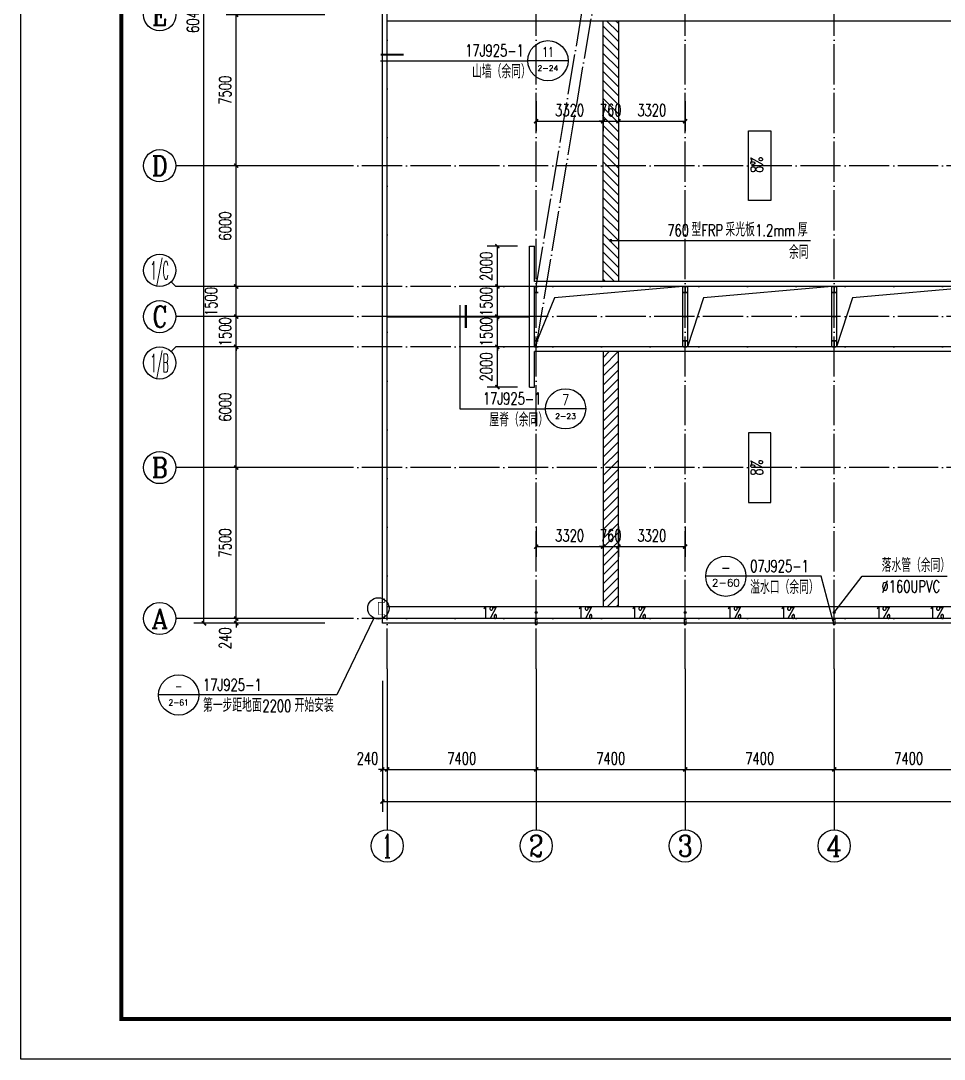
# Model space of a CAD drawing. Extents: x 13276711 to 13543385, y -848943 to -68012.
# Drawn here: x 13328185 to 13374051, y -566643 to -515042 of the extents above; entities that cross this region are included whole.
import ezdxf
from ezdxf.enums import TextEntityAlignment as Align

# ---------------------------------------------------------------- set-up
doc = ezdxf.new("R2010")
doc.units = 0
doc.header["$LTSCALE"] = 1000
doc.header["$MEASUREMENT"] = 0
doc.linetypes.add('DASH', pattern=[0.35, 0.25, -0.1])
doc.linetypes.add('DOTE', pattern=[2.42, 2, -0.2, 0.02, -0.2])
for name, color, linetype in [('AXIS', 3, 'Continuous'), ('AXIS_TEXT', 7, 'Continuous'), ('COLUMN', 2, 'Continuous'), ('DIM_IDEN', 3, 'Continuous'), ('DIM_LEAD', 3, 'Continuous'), ('DIM_SYMB', 3, 'Continuous'), ('DOTE', 1, 'DOTE'), ('PUB_DIM', 3, 'Continuous'), ('PUB_TEXT', 7, 'Continuous'), ('TK', 4, 'Continuous'), ('WALL-PARAPET', 6, 'Continuous'), ('采光带', 4, 'Continuous'), ('雨水管', 4, 'Continuous')]:
    doc.layers.add(name, color=color, linetype=linetype)
doc.styles.add('_TCH_AXIS', font='COMPLEX', dxfattribs={"bigfont": 'GBCBIG'})
doc.styles.add('_TCH_DIM', font='SIMPLEX', dxfattribs={"bigfont": 'GBCBIG'})
doc.styles.add('_TCH_DIM_T3', font='SIMPLEX', dxfattribs={"width": 0.705882, "bigfont": 'GBCBIG'})
doc.styles.add('_TCH_LABEL', font='COMPLEX', dxfattribs={"bigfont": 'GBCBIG'})
doc.styles.add('COMPLEX', font='COMPLEX')
doc.dimstyles.new('_TCH_ARCH&&200', dxfattribs={"dimtxt": 595, "dimasz": 200, "dimexe": 500, "dimexo": 600, "dimgap": 252.5, "dimtad": 1, "dimdec": 0, "dimzin": 0, "dimdsep": 46, "dimtxsty": '_TCH_DIM_T3', "dimblk": 'ARCHTICK', "dimcen": 0.09, "dimclrt": 7, "dimazin": 2, "dimtfac": 1, "dimtdec": 0, "dimtix": 1, "dimtmove": 2, "dimatfit": 3, "dimfxl": 0, "dimtolj": 1, "dimtzin": 0, "dimarcsym": 0})

# ---------------------------------------------------------------- blocks, each defined once
blk = doc.blocks.new('A$C0FCD69EC')
at = {"layer": 'COLUMN'}
blk.add_hatch(color=256, dxfattribs=at).paths.add_polyline_path([(300, 180), (294, 180), (294, 94), (6, 94), (6, 180), (0, 180), (0, 0), (6, 0), (6, 86), (294, 86), (294, 0), (300, 0)])
blk.add_lwpolyline([(300, 0), (294, 0), (294, 86), (6, 86), (6, 0), (0, 0), (0, 180), (6, 180), (6, 94), (294, 94), (294, 180), (300, 180)], close=True, dxfattribs=at)
blk = doc.blocks.new('A$C22C4548D')
blk.add_line((0, 10), (300, 10))
blk.add_lwpolyline([(30, 20), (270, 20), (270, 0), (30, 0)], close=True)
blk = doc.blocks.new('GeYuanFrame_38556713', base_point=(20.09, 4.53))
at = {"layer": 'TK'}
blk.add_lwpolyline([(20.09, 4.53), (20.09, 598.53), (1071.09, 598.53), (1071.09, 4.53)], close=True, dxfattribs=at)
at = {"layer": 'TK', "const_width": 1}
blk.add_lwpolyline([(45.09, 588.53), (1061.09, 588.53), (1061.09, 14.53), (45.09, 14.53)], close=True, dxfattribs=at)
blk = doc.blocks.new('_AXISO')
blk.add_circle((0, 0), 0.5)
at = {"layer": 'AXIS_TEXT', "style": 'COMPLEX', "width": 1.041667}
blk.add_attdef('A', text='', height=0.56, dxfattribs=at).set_placement((-0.25, -0.28), (0.25, -0.28), align=Align.FIT)
blk = doc.blocks.new('_ArchTick')
at = {"color": 0, "linetype": 'ByBlock', "const_width": 0.4}
blk.add_lwpolyline([(-0.5, -0.5), (0.5, 0.5)], dxfattribs=at)
blk = doc.blocks.new('*D244')
at = {"layer": 'AXIS', "color": 0, "lineweight": -2}
for p, q in [((13346145, -547843), (13346145, -554343)), ((13509425, -547843), (13509425, -554343)), ((13346145, -553843), (13509425, -553843))]:
    blk.add_line(p, q, dxfattribs=at)
at = {"layer": 'Defpoints', "color": 0}
for p in [(13346145, -547243), (13509425, -547243), (13509425, -553843)]:
    blk.add_point(p, dxfattribs=at)
at = {"layer": 'AXIS', "color": 0, "lineweight": -2, "xscale": 200, "yscale": 200, "zscale": 200, "rotation": 180}
blk.add_blockref('_ArchTick', (13346145, -553843), dxfattribs=at)
at = {"layer": 'AXIS', "color": 0, "lineweight": -2, "xscale": 200, "yscale": 200, "zscale": 200}
blk.add_blockref('_ArchTick', (13509425, -553843), dxfattribs=at)
at = {"layer": 'AXIS', "color": 7, "insert": (13427785, -553293), "char_height": 595, "attachment_point": 5, "style": '_TCH_DIM_T3'}
blk.add_mtext('\\A1;163280', dxfattribs=at)
blk = doc.blocks.new('*D245')
at = {"layer": 'AXIS', "color": 0, "lineweight": -2}
for p, q in [((13346145, -547843), (13346145, -552743)), ((13346385, -547843), (13346385, -552743)), ((13346145, -552243), (13345945, -552243)), ((13346145, -552243), (13346385, -552243)), ((13346385, -552243), (13346585, -552243))]:
    blk.add_line(p, q, dxfattribs=at)
at = {"layer": 'Defpoints', "color": 0}
for p in [(13346145, -547243), (13346385, -547243), (13346385, -552243)]:
    blk.add_point(p, dxfattribs=at)
at = {"layer": 'AXIS', "color": 0, "lineweight": -2, "xscale": 200, "yscale": 200, "zscale": 200}
blk.add_blockref('_ArchTick', (13346145, -552243), dxfattribs=at)
at = {"layer": 'AXIS', "color": 0, "lineweight": -2, "xscale": 200, "yscale": 200, "zscale": 200, "rotation": 180}
blk.add_blockref('_ArchTick', (13346385, -552243), dxfattribs=at)
at = {"layer": 'AXIS', "color": 7, "insert": (13345405, -551693), "char_height": 595, "attachment_point": 5, "style": '_TCH_DIM_T3'}
blk.add_mtext('\\A1;240', dxfattribs=at)
blk = doc.blocks.new('*D246')
at = {"layer": 'AXIS', "color": 0, "lineweight": -2}
for p, q in [((13346385, -547843), (13346385, -552743)), ((13353785, -547843), (13353785, -552743)), ((13346385, -552243), (13353785, -552243))]:
    blk.add_line(p, q, dxfattribs=at)
at = {"layer": 'Defpoints', "color": 0}
for p in [(13346385, -547243), (13353785, -547243), (13353785, -552243)]:
    blk.add_point(p, dxfattribs=at)
at = {"layer": 'AXIS', "color": 0, "lineweight": -2, "xscale": 200, "yscale": 200, "zscale": 200, "rotation": 180}
blk.add_blockref('_ArchTick', (13346385, -552243), dxfattribs=at)
at = {"layer": 'AXIS', "color": 0, "lineweight": -2, "xscale": 200, "yscale": 200, "zscale": 200}
blk.add_blockref('_ArchTick', (13353785, -552243), dxfattribs=at)
at = {"layer": 'AXIS', "color": 7, "insert": (13350085, -551693), "char_height": 595, "attachment_point": 5, "style": '_TCH_DIM_T3'}
blk.add_mtext('\\A1;7400', dxfattribs=at)
blk = doc.blocks.new('*D247')
at = {"layer": 'AXIS', "color": 0, "lineweight": -2}
for p, q in [((13353785, -547843), (13353785, -552743)), ((13361185, -547843), (13361185, -552743)), ((13353785, -552243), (13361185, -552243))]:
    blk.add_line(p, q, dxfattribs=at)
at = {"layer": 'Defpoints', "color": 0}
for p in [(13353785, -547243), (13361185, -547243), (13361185, -552243)]:
    blk.add_point(p, dxfattribs=at)
at = {"layer": 'AXIS', "color": 0, "lineweight": -2, "xscale": 200, "yscale": 200, "zscale": 200, "rotation": 180}
blk.add_blockref('_ArchTick', (13353785, -552243), dxfattribs=at)
at = {"layer": 'AXIS', "color": 0, "lineweight": -2, "xscale": 200, "yscale": 200, "zscale": 200}
blk.add_blockref('_ArchTick', (13361185, -552243), dxfattribs=at)
at = {"layer": 'AXIS', "color": 7, "insert": (13357485, -551693), "char_height": 595, "attachment_point": 5, "style": '_TCH_DIM_T3'}
blk.add_mtext('\\A1;7400', dxfattribs=at)
blk = doc.blocks.new('*D248')
at = {"layer": 'AXIS', "color": 0, "lineweight": -2}
for p, q in [((13361185, -547843), (13361185, -552743)), ((13368585, -547843), (13368585, -552743)), ((13361185, -552243), (13368585, -552243))]:
    blk.add_line(p, q, dxfattribs=at)
at = {"layer": 'Defpoints', "color": 0}
for p in [(13361185, -547243), (13368585, -547243), (13368585, -552243)]:
    blk.add_point(p, dxfattribs=at)
at = {"layer": 'AXIS', "color": 0, "lineweight": -2, "xscale": 200, "yscale": 200, "zscale": 200, "rotation": 180}
blk.add_blockref('_ArchTick', (13361185, -552243), dxfattribs=at)
at = {"layer": 'AXIS', "color": 0, "lineweight": -2, "xscale": 200, "yscale": 200, "zscale": 200}
blk.add_blockref('_ArchTick', (13368585, -552243), dxfattribs=at)
at = {"layer": 'AXIS', "color": 7, "insert": (13364885, -551693), "char_height": 595, "attachment_point": 5, "style": '_TCH_DIM_T3'}
blk.add_mtext('\\A1;7400', dxfattribs=at)
blk = doc.blocks.new('*D249')
at = {"layer": 'AXIS', "color": 0, "lineweight": -2}
for p, q in [((13368585, -547843), (13368585, -552743)), ((13375985, -547843), (13375985, -552743)), ((13368585, -552243), (13375985, -552243))]:
    blk.add_line(p, q, dxfattribs=at)
at = {"layer": 'Defpoints', "color": 0}
for p in [(13368585, -547243), (13375985, -547243), (13375985, -552243)]:
    blk.add_point(p, dxfattribs=at)
at = {"layer": 'AXIS', "color": 0, "lineweight": -2, "xscale": 200, "yscale": 200, "zscale": 200, "rotation": 180}
blk.add_blockref('_ArchTick', (13368585, -552243), dxfattribs=at)
at = {"layer": 'AXIS', "color": 0, "lineweight": -2, "xscale": 200, "yscale": 200, "zscale": 200}
blk.add_blockref('_ArchTick', (13375985, -552243), dxfattribs=at)
at = {"layer": 'AXIS', "color": 7, "insert": (13372285, -551693), "char_height": 595, "attachment_point": 5, "style": '_TCH_DIM_T3'}
blk.add_mtext('\\A1;7400', dxfattribs=at)
blk = doc.blocks.new('*D269')
at = {"layer": 'AXIS', "color": 0, "lineweight": -2}
for p, q in [((13343285, -484503), (13336785, -484503)), ((13337285, -544983), (13337285, -484503)), ((13343285, -544983), (13336785, -544983))]:
    blk.add_line(p, q, dxfattribs=at)
at = {"layer": 'Defpoints', "color": 0}
for p in [(13337285, -484503), (13343885, -484503), (13343885, -544983)]:
    blk.add_point(p, dxfattribs=at)
at = {"layer": 'AXIS', "color": 0, "lineweight": -2, "xscale": 200, "yscale": 200, "zscale": 200}
for p, rotation in [((13337285, -484503), 90), ((13337285, -544983), 270)]:
    blk.add_blockref('_ArchTick', p, dxfattribs=dict(at, rotation=rotation))
at = {"layer": 'AXIS', "color": 7, "insert": (13336735, -514743), "char_height": 595, "attachment_point": 5, "rotation": 90, "style": '_TCH_DIM_T3'}
blk.add_mtext('\\A1;60480', dxfattribs=at)
blk = doc.blocks.new('*D270')
at = {"layer": 'AXIS', "color": 0, "lineweight": -2}
for p, q in [((13343285, -544743), (13338385, -544743)), ((13338885, -544743), (13338885, -544543)), ((13338885, -544983), (13338885, -544743)), ((13343285, -544983), (13338385, -544983)), ((13338885, -544983), (13338885, -545183))]:
    blk.add_line(p, q, dxfattribs=at)
at = {"layer": 'Defpoints', "color": 0}
for p in [(13338885, -544743), (13343885, -544743), (13343885, -544983)]:
    blk.add_point(p, dxfattribs=at)
at = {"layer": 'AXIS', "color": 0, "lineweight": -2, "xscale": 200, "yscale": 200, "zscale": 200}
for p, rotation in [((13338885, -544743), 270), ((13338885, -544983), 90)]:
    blk.add_blockref('_ArchTick', p, dxfattribs=dict(at, rotation=rotation))
at = {"layer": 'AXIS', "color": 7, "insert": (13338335, -545723), "char_height": 595, "attachment_point": 5, "rotation": 90, "style": '_TCH_DIM_T3'}
blk.add_mtext('\\A1;240', dxfattribs=at)
blk = doc.blocks.new('*D271')
at = {"layer": 'AXIS', "color": 0, "lineweight": -2}
for p, q in [((13343285, -537243), (13338385, -537243)), ((13338885, -544743), (13338885, -537243)), ((13343285, -544743), (13338385, -544743))]:
    blk.add_line(p, q, dxfattribs=at)
at = {"layer": 'Defpoints', "color": 0}
for p in [(13338885, -537243), (13343885, -537243), (13343885, -544743)]:
    blk.add_point(p, dxfattribs=at)
at = {"layer": 'AXIS', "color": 0, "lineweight": -2, "xscale": 200, "yscale": 200, "zscale": 200}
for p, rotation in [((13338885, -537243), 90), ((13338885, -544743), 270)]:
    blk.add_blockref('_ArchTick', p, dxfattribs=dict(at, rotation=rotation))
at = {"layer": 'AXIS', "color": 7, "insert": (13338335, -540993), "char_height": 595, "attachment_point": 5, "rotation": 90, "style": '_TCH_DIM_T3'}
blk.add_mtext('\\A1;7500', dxfattribs=at)
blk = doc.blocks.new('*D272')
at = {"layer": 'AXIS', "color": 0, "lineweight": -2}
for p, q in [((13343285, -531243), (13338385, -531243)), ((13338885, -537243), (13338885, -531243)), ((13343285, -537243), (13338385, -537243))]:
    blk.add_line(p, q, dxfattribs=at)
at = {"layer": 'Defpoints', "color": 0}
for p in [(13338885, -531243), (13343885, -531243), (13343885, -537243)]:
    blk.add_point(p, dxfattribs=at)
at = {"layer": 'AXIS', "color": 0, "lineweight": -2, "xscale": 200, "yscale": 200, "zscale": 200}
for p, rotation in [((13338885, -531243), 90), ((13338885, -537243), 270)]:
    blk.add_blockref('_ArchTick', p, dxfattribs=dict(at, rotation=rotation))
at = {"layer": 'AXIS', "color": 7, "insert": (13338335, -534243), "char_height": 595, "attachment_point": 5, "rotation": 90, "style": '_TCH_DIM_T3'}
blk.add_mtext('\\A1;6000', dxfattribs=at)
blk = doc.blocks.new('*D273')
at = {"layer": 'AXIS', "color": 0, "lineweight": -2}
for p, q in [((13343285, -529743), (13338385, -529743)), ((13338885, -529743), (13338885, -529543)), ((13338885, -531243), (13338885, -529743)), ((13343285, -531243), (13338385, -531243)), ((13338885, -531243), (13338885, -531443))]:
    blk.add_line(p, q, dxfattribs=at)
at = {"layer": 'Defpoints', "color": 0}
for p in [(13338885, -529743), (13343885, -529743), (13343885, -531243)]:
    blk.add_point(p, dxfattribs=at)
at = {"layer": 'AXIS', "color": 0, "lineweight": -2, "xscale": 200, "yscale": 200, "zscale": 200}
for p, rotation in [((13338885, -529743), 270), ((13338885, -531243), 90)]:
    blk.add_blockref('_ArchTick', p, dxfattribs=dict(at, rotation=rotation))
at = {"layer": 'AXIS', "color": 7, "insert": (13338335, -530493), "char_height": 595, "attachment_point": 5, "rotation": 90, "style": '_TCH_DIM_T3'}
blk.add_mtext('\\A1;1500', dxfattribs=at)
blk = doc.blocks.new('*D274')
at = {"layer": 'AXIS', "color": 0, "lineweight": -2}
for p, q in [((13343285, -528243), (13338385, -528243)), ((13338885, -529743), (13338885, -528243)), ((13343285, -529743), (13338385, -529743))]:
    blk.add_line(p, q, dxfattribs=at)
at = {"layer": 'Defpoints', "color": 0}
for p in [(13338885, -528243), (13343885, -528243), (13343885, -529743)]:
    blk.add_point(p, dxfattribs=at)
at = {"layer": 'AXIS', "color": 0, "lineweight": -2, "xscale": 200, "yscale": 200, "zscale": 200}
for p, rotation in [((13338885, -528243), 90), ((13338885, -529743), 270)]:
    blk.add_blockref('_ArchTick', p, dxfattribs=dict(at, rotation=rotation))
at = {"layer": 'AXIS', "color": 7, "insert": (13337635, -528993), "char_height": 595, "attachment_point": 5, "rotation": 90, "style": '_TCH_DIM_T3'}
blk.add_mtext('\\A1;1500', dxfattribs=at)
blk = doc.blocks.new('*D275')
at = {"layer": 'AXIS', "color": 0, "lineweight": -2}
for p, q in [((13343285, -522243), (13338385, -522243)), ((13338885, -528243), (13338885, -522243)), ((13343285, -528243), (13338385, -528243))]:
    blk.add_line(p, q, dxfattribs=at)
at = {"layer": 'Defpoints', "color": 0}
for p in [(13338885, -522243), (13343885, -522243), (13343885, -528243)]:
    blk.add_point(p, dxfattribs=at)
at = {"layer": 'AXIS', "color": 0, "lineweight": -2, "xscale": 200, "yscale": 200, "zscale": 200}
for p, rotation in [((13338885, -522243), 90), ((13338885, -528243), 270)]:
    blk.add_blockref('_ArchTick', p, dxfattribs=dict(at, rotation=rotation))
at = {"layer": 'AXIS', "color": 7, "insert": (13338335, -525243), "char_height": 595, "attachment_point": 5, "rotation": 90, "style": '_TCH_DIM_T3'}
blk.add_mtext('\\A1;6000', dxfattribs=at)
blk = doc.blocks.new('*D276')
at = {"layer": 'AXIS', "color": 0, "lineweight": -2}
for p, q in [((13343285, -514743), (13338385, -514743)), ((13338885, -522243), (13338885, -514743)), ((13343285, -522243), (13338385, -522243))]:
    blk.add_line(p, q, dxfattribs=at)
at = {"layer": 'Defpoints', "color": 0}
for p in [(13338885, -514743), (13343885, -514743), (13343885, -522243)]:
    blk.add_point(p, dxfattribs=at)
at = {"layer": 'AXIS', "color": 0, "lineweight": -2, "xscale": 200, "yscale": 200, "zscale": 200}
for p, rotation in [((13338885, -514743), 90), ((13338885, -522243), 270)]:
    blk.add_blockref('_ArchTick', p, dxfattribs=dict(at, rotation=rotation))
at = {"layer": 'AXIS', "color": 7, "insert": (13338335, -518493), "char_height": 595, "attachment_point": 5, "rotation": 90, "style": '_TCH_DIM_T3'}
blk.add_mtext('\\A1;7500', dxfattribs=at)
blk = doc.blocks.new('*D707')
at = {"layer": 'Defpoints', "color": 0}
for p in [(13353785, -539571), (13357105, -539571), (13357105, -541171)]:
    blk.add_point(p, dxfattribs=at)
at = {"layer": 'PUB_DIM', "color": 0, "lineweight": -2}
for p, q in [((13353785, -540171), (13353785, -541671)), ((13357105, -540171), (13357105, -541671)), ((13353785, -541171), (13357105, -541171))]:
    blk.add_line(p, q, dxfattribs=at)
at = {"layer": 'PUB_DIM', "color": 0, "lineweight": -2, "xscale": 200, "yscale": 200, "zscale": 200, "rotation": 180}
blk.add_blockref('_ArchTick', (13353785, -541171), dxfattribs=at)
at = {"layer": 'PUB_DIM', "color": 0, "lineweight": -2, "xscale": 200, "yscale": 200, "zscale": 200}
blk.add_blockref('_ArchTick', (13357105, -541171), dxfattribs=at)
at = {"layer": 'PUB_DIM', "color": 7, "insert": (13355445, -540621), "char_height": 595, "attachment_point": 5, "style": '_TCH_DIM_T3'}
blk.add_mtext('\\A1;3320', dxfattribs=at)
blk = doc.blocks.new('*D708')
at = {"layer": 'Defpoints', "color": 0}
for p in [(13357105, -539571), (13357865, -539571), (13357865, -541171)]:
    blk.add_point(p, dxfattribs=at)
at = {"layer": 'PUB_DIM', "color": 0, "lineweight": -2}
for p, q in [((13357105, -540171), (13357105, -541671)), ((13357865, -540171), (13357865, -541671)), ((13357105, -541171), (13356905, -541171)), ((13357105, -541171), (13357865, -541171)), ((13357865, -541171), (13358065, -541171))]:
    blk.add_line(p, q, dxfattribs=at)
at = {"layer": 'PUB_DIM', "color": 0, "lineweight": -2, "xscale": 200, "yscale": 200, "zscale": 200}
blk.add_blockref('_ArchTick', (13357105, -541171), dxfattribs=at)
at = {"layer": 'PUB_DIM', "color": 0, "lineweight": -2, "xscale": 200, "yscale": 200, "zscale": 200, "rotation": 180}
blk.add_blockref('_ArchTick', (13357865, -541171), dxfattribs=at)
at = {"layer": 'PUB_DIM', "color": 7, "insert": (13357485, -540621), "char_height": 595, "attachment_point": 5, "style": '_TCH_DIM_T3'}
blk.add_mtext('\\A1;760', dxfattribs=at)
blk = doc.blocks.new('*D709')
at = {"layer": 'Defpoints', "color": 0}
for p in [(13357865, -539571), (13361185, -539571), (13361185, -541171)]:
    blk.add_point(p, dxfattribs=at)
at = {"layer": 'PUB_DIM', "color": 0, "lineweight": -2}
for p, q in [((13357865, -540171), (13357865, -541671)), ((13361185, -540171), (13361185, -541671)), ((13357865, -541171), (13361185, -541171))]:
    blk.add_line(p, q, dxfattribs=at)
at = {"layer": 'PUB_DIM', "color": 0, "lineweight": -2, "xscale": 200, "yscale": 200, "zscale": 200, "rotation": 180}
blk.add_blockref('_ArchTick', (13357865, -541171), dxfattribs=at)
at = {"layer": 'PUB_DIM', "color": 0, "lineweight": -2, "xscale": 200, "yscale": 200, "zscale": 200}
blk.add_blockref('_ArchTick', (13361185, -541171), dxfattribs=at)
at = {"layer": 'PUB_DIM', "color": 7, "insert": (13359525, -540621), "char_height": 595, "attachment_point": 5, "style": '_TCH_DIM_T3'}
blk.add_mtext('\\A1;3320', dxfattribs=at)
blk = doc.blocks.new('*D710')
at = {"layer": 'Defpoints', "color": 0}
for p in [(13353785, -518435), (13357105, -518435), (13357105, -520035)]:
    blk.add_point(p, dxfattribs=at)
at = {"layer": 'PUB_DIM', "color": 0, "lineweight": -2}
for p, q in [((13353785, -519035), (13353785, -520535)), ((13357105, -519035), (13357105, -520535)), ((13353785, -520035), (13357105, -520035))]:
    blk.add_line(p, q, dxfattribs=at)
at = {"layer": 'PUB_DIM', "color": 0, "lineweight": -2, "xscale": 200, "yscale": 200, "zscale": 200, "rotation": 180}
blk.add_blockref('_ArchTick', (13353785, -520035), dxfattribs=at)
at = {"layer": 'PUB_DIM', "color": 0, "lineweight": -2, "xscale": 200, "yscale": 200, "zscale": 200}
blk.add_blockref('_ArchTick', (13357105, -520035), dxfattribs=at)
at = {"layer": 'PUB_DIM', "color": 7, "insert": (13355445, -519485), "char_height": 595, "attachment_point": 5, "style": '_TCH_DIM_T3'}
blk.add_mtext('\\A1;3320', dxfattribs=at)
blk = doc.blocks.new('*D711')
at = {"layer": 'Defpoints', "color": 0}
for p in [(13357105, -518435), (13357865, -518435), (13357865, -520035)]:
    blk.add_point(p, dxfattribs=at)
at = {"layer": 'PUB_DIM', "color": 0, "lineweight": -2}
for p, q in [((13357105, -519035), (13357105, -520535)), ((13357865, -519035), (13357865, -520535)), ((13357105, -520035), (13356905, -520035)), ((13357105, -520035), (13357865, -520035)), ((13357865, -520035), (13358065, -520035))]:
    blk.add_line(p, q, dxfattribs=at)
at = {"layer": 'PUB_DIM', "color": 0, "lineweight": -2, "xscale": 200, "yscale": 200, "zscale": 200}
blk.add_blockref('_ArchTick', (13357105, -520035), dxfattribs=at)
at = {"layer": 'PUB_DIM', "color": 0, "lineweight": -2, "xscale": 200, "yscale": 200, "zscale": 200, "rotation": 180}
blk.add_blockref('_ArchTick', (13357865, -520035), dxfattribs=at)
at = {"layer": 'PUB_DIM', "color": 7, "insert": (13357485, -519485), "char_height": 595, "attachment_point": 5, "style": '_TCH_DIM_T3'}
blk.add_mtext('\\A1;760', dxfattribs=at)
blk = doc.blocks.new('*D712')
at = {"layer": 'Defpoints', "color": 0}
for p in [(13357865, -518435), (13361185, -518435), (13361185, -520035)]:
    blk.add_point(p, dxfattribs=at)
at = {"layer": 'PUB_DIM', "color": 0, "lineweight": -2}
for p, q in [((13357865, -519035), (13357865, -520535)), ((13361185, -519035), (13361185, -520535)), ((13357865, -520035), (13361185, -520035))]:
    blk.add_line(p, q, dxfattribs=at)
at = {"layer": 'PUB_DIM', "color": 0, "lineweight": -2, "xscale": 200, "yscale": 200, "zscale": 200, "rotation": 180}
blk.add_blockref('_ArchTick', (13357865, -520035), dxfattribs=at)
at = {"layer": 'PUB_DIM', "color": 0, "lineweight": -2, "xscale": 200, "yscale": 200, "zscale": 200}
blk.add_blockref('_ArchTick', (13361185, -520035), dxfattribs=at)
at = {"layer": 'PUB_DIM', "color": 7, "insert": (13359525, -519485), "char_height": 595, "attachment_point": 5, "style": '_TCH_DIM_T3'}
blk.add_mtext('\\A1;3320', dxfattribs=at)
blk = doc.blocks.new('*D801')
at = {"layer": 'Defpoints', "color": 0}
for p in [(13351855, -526243), (13353455, -526243), (13353455, -528243)]:
    blk.add_point(p, dxfattribs=at)
at = {"layer": 'PUB_DIM', "color": 0, "lineweight": -2}
for p, q in [((13352855, -526243), (13351355, -526243)), ((13351855, -528243), (13351855, -526243)), ((13352855, -528243), (13351355, -528243))]:
    blk.add_line(p, q, dxfattribs=at)
at = {"layer": 'PUB_DIM', "color": 0, "lineweight": -2, "xscale": 200, "yscale": 200, "zscale": 200}
for p, rotation in [((13351855, -526243), 90), ((13351855, -528243), 270)]:
    blk.add_blockref('_ArchTick', p, dxfattribs=dict(at, rotation=rotation))
at = {"layer": 'PUB_DIM', "color": 7, "insert": (13351305, -527243), "char_height": 595, "attachment_point": 5, "rotation": 90, "style": '_TCH_DIM_T3'}
blk.add_mtext('\\A1;2000', dxfattribs=at)
blk = doc.blocks.new('*D802')
at = {"layer": 'Defpoints', "color": 0}
for p in [(13351855, -528243), (13353455, -528243), (13353455, -529743)]:
    blk.add_point(p, dxfattribs=at)
at = {"layer": 'PUB_DIM', "color": 0, "lineweight": -2}
for p, q in [((13352855, -528243), (13351355, -528243)), ((13351855, -528243), (13351855, -528043)), ((13351855, -529743), (13351855, -528243)), ((13352855, -529743), (13351355, -529743)), ((13351855, -529743), (13351855, -529943))]:
    blk.add_line(p, q, dxfattribs=at)
at = {"layer": 'PUB_DIM', "color": 0, "lineweight": -2, "xscale": 200, "yscale": 200, "zscale": 200}
for p, rotation in [((13351855, -528243), 270), ((13351855, -529743), 90)]:
    blk.add_blockref('_ArchTick', p, dxfattribs=dict(at, rotation=rotation))
at = {"layer": 'PUB_DIM', "color": 7, "insert": (13351305, -528993), "char_height": 595, "attachment_point": 5, "rotation": 90, "style": '_TCH_DIM_T3'}
blk.add_mtext('\\A1;1500', dxfattribs=at)
blk = doc.blocks.new('*D803')
at = {"layer": 'Defpoints', "color": 0}
for p in [(13351855, -529743), (13353455, -529743), (13353455, -531243)]:
    blk.add_point(p, dxfattribs=at)
at = {"layer": 'PUB_DIM', "color": 0, "lineweight": -2}
for p, q in [((13352855, -529743), (13351355, -529743)), ((13351855, -529743), (13351855, -529543)), ((13351855, -531243), (13351855, -529743)), ((13352855, -531243), (13351355, -531243)), ((13351855, -531243), (13351855, -531443))]:
    blk.add_line(p, q, dxfattribs=at)
at = {"layer": 'PUB_DIM', "color": 0, "lineweight": -2, "xscale": 200, "yscale": 200, "zscale": 200}
for p, rotation in [((13351855, -529743), 270), ((13351855, -531243), 90)]:
    blk.add_blockref('_ArchTick', p, dxfattribs=dict(at, rotation=rotation))
at = {"layer": 'PUB_DIM', "color": 7, "insert": (13351305, -530493), "char_height": 595, "attachment_point": 5, "rotation": 90, "style": '_TCH_DIM_T3'}
blk.add_mtext('\\A1;1500', dxfattribs=at)
blk = doc.blocks.new('*D804')
at = {"layer": 'Defpoints', "color": 0}
for p in [(13351855, -531243), (13353455, -531243), (13353455, -533243)]:
    blk.add_point(p, dxfattribs=at)
at = {"layer": 'PUB_DIM', "color": 0, "lineweight": -2}
for p, q in [((13352855, -531243), (13351355, -531243)), ((13351855, -533243), (13351855, -531243)), ((13352855, -533243), (13351355, -533243))]:
    blk.add_line(p, q, dxfattribs=at)
at = {"layer": 'PUB_DIM', "color": 0, "lineweight": -2, "xscale": 200, "yscale": 200, "zscale": 200}
for p, rotation in [((13351855, -531243), 90), ((13351855, -533243), 270)]:
    blk.add_blockref('_ArchTick', p, dxfattribs=dict(at, rotation=rotation))
at = {"layer": 'PUB_DIM', "color": 7, "insert": (13351305, -532243), "char_height": 595, "attachment_point": 5, "rotation": 90, "style": '_TCH_DIM_T3'}
blk.add_mtext('\\A1;2000', dxfattribs=at)

msp = doc.modelspace()

# ---------------------------------------------------------------- hatches: boundary and pattern name
at = {"layer": '采光带'}
h = msp.add_hatch(dxfattribs=at)
h.set_pattern_fill('ANSI31', color=250, scale=200, style=0)
h.set_pattern_definition([(315, (4310886, -752435.24), (-224.506403, -224.506403), [])])
h.paths.add_polyline_path([(13357864.8, -515043.1), (13357864.8, -528003.1), (13357104.8, -528003.1), (13357104.8, -515043.1)])
h = msp.add_hatch(dxfattribs=at)
h.set_pattern_fill('ANSI31', color=250, scale=200, style=0)
h.set_pattern_definition([(45, (4310886, -304550.9), (-224.506403, 224.506403), [])])
h.paths.add_polyline_path([(13357864.8, -544143.1), (13357864.8, -531483.1), (13357104.8, -531483.1), (13357104.8, -544143.1)])

# ---------------------------------------------------------------- linework, layer by layer
at = {"ltscale": 0.5}
for p, q in [((13346384.8, -515043.1), (13509184.8, -515043.1)), ((13346384.8, -544143.1), (13509184.8, -544143.1))]:
    msp.add_line(p, q, dxfattribs=at)
for points in [[(13346144.8, -484503.1), (13509424.8, -484503.1), (13509424.8, -544983.1), (13346144.8, -544983.1)], [(13346384.8, -484743.1), (13509184.8, -484743.1), (13509184.8, -544743.1), (13346384.8, -544743.1)], [(13364330.9, -520514.6), (13365438.8, -520514.6), (13365438.8, -523971.6), (13364330.9, -523971.6)], [(13361074.8, -531243.1), (13361074.8, -528243.1), (13361294.8, -528243.1), (13361294.8, -531243.1)], [(13368474.8, -531243.1), (13368474.8, -528243.1), (13368694.8, -528243.1), (13368694.8, -531243.1)], [(13364330.9, -538971.6), (13365438.8, -538971.6), (13365438.8, -535514.6), (13364330.9, -535514.6)]]:
    msp.add_lwpolyline(points, close=True)
for points in [[(13361074.8, -528243.1), (13354700.8, -528813.7), (13353694.8, -531243.1)], [(13368474.8, -528243.1), (13362100.8, -528813.7), (13361294.8, -531243.1)], [(13375874.8, -528243.1), (13369500.8, -528813.7), (13368694.8, -531243.1)]]:
    msp.add_lwpolyline(points)
at = {"ltscale": 0.5, "const_width": 100}
msp.add_lwpolyline([(13346384.8, -529743.1), (13353454.8, -529743.1)], dxfattribs=at)
at = {"const_width": 30}
msp.add_lwpolyline([(13346264.8, -544743.1), (13346264.8, -544543.1), (13345944.8, -544543.1), (13345944.8, -543943.1), (13346264.8, -543943.1), (13346264.8, -543743.1)], dxfattribs=at)
at = {"linetype": 'DASH', "ltscale": 0.3}
for points in [[(13353834.8, -544743.1), (13353734.8, -544743.1), (13353734.8, -545043.1), (13353834.8, -545043.1)], [(13361234.8, -544743.1), (13361134.8, -544743.1), (13361134.8, -545043.1), (13361234.8, -545043.1)], [(13368634.8, -544743.1), (13368534.8, -544743.1), (13368534.8, -545043.1), (13368634.8, -545043.1)]]:
    msp.add_lwpolyline(points, close=True, dxfattribs=at)
at = {"layer": 'AXIS'}
for p, q in [((13343884.8, -522243.1), (13335884.8, -522243.1)), ((13335650.5, -528008.8), (13335884.8, -528243.1)), ((13343884.8, -528243.1), (13335884.8, -528243.1)), ((13343884.8, -529743.1), (13335884.8, -529743.1)), ((13335650.5, -531477.4), (13335884.8, -531243.1)), ((13343884.8, -531243.1), (13335884.8, -531243.1)), ((13343884.8, -537243.1), (13335884.8, -537243.1)), ((13343884.8, -544743.1), (13335884.8, -544743.1)), ((13346384.8, -547243.1), (13346384.8, -555243.1)), ((13353784.8, -547243.1), (13353784.8, -555243.1)), ((13361184.8, -547243.1), (13361184.8, -555243.1)), ((13368584.8, -547243.1), (13368584.8, -555243.1))]:
    msp.add_line(p, q, dxfattribs=at)
at = {"layer": 'DIM_IDEN'}
for p, q in [((13346054.8, -517026.9), (13349114.8, -517026.9)), ((13349114.8, -517026.9), (13353369.4, -517026.9)), ((13355369.4, -517026.9), (13353369.4, -517026.9)), ((13349990.3, -529173.1), (13349990.3, -534323.1)), ((13349990.3, -534323.1), (13354244.8, -534323.1)), ((13356244.8, -534323.1), (13354244.8, -534323.1))]:
    msp.add_line(p, q, dxfattribs=at)
at = {"layer": 'DIM_IDEN', "color": 0}
for p, q in [((13364205, -542643.1), (13362205, -542643.1)), ((13367934.8, -542643.1), (13364205, -542643.1)), ((13368534.8, -544893.1), (13367934.8, -542643.1))]:
    msp.add_line(p, q, dxfattribs=at)
at = {"layer": 'DIM_IDEN', "const_width": 100}
for points in [[(13346054.8, -516726.9), (13347194.8, -516726.9)], [(13350290.3, -529173.1), (13350290.3, -530313.1)]]:
    msp.add_lwpolyline(points, dxfattribs=at)
at = {"layer": 'DIM_IDEN'}
for centre in [(13354369.4, -517026.9), (13355244.8, -534323.1)]:
    msp.add_circle(centre, 1000, dxfattribs=at)
at = {"layer": 'DIM_IDEN', "color": 0}
for centre, radius in [((13363205, -542643.1), 1000), ((13368534.8, -544893.1), 0)]:
    msp.add_circle(centre, radius, dxfattribs=at)
at = {"layer": 'DIM_LEAD'}
for p, q in [((13357484.8, -525962.6), (13359984.8, -525962.6)), ((13359984.8, -525962.6), (13367408.3, -525962.6)), ((13345715.8, -544721.3), (13343884.8, -548543.1)), ((13337025.3, -548543.1), (13335025.3, -548543.1)), ((13343884.8, -548543.1), (13337025.3, -548543.1))]:
    msp.add_line(p, q, dxfattribs=at)
at = {"layer": 'DIM_LEAD', "color": 0}
for p, q in [((13368584.9, -544443.1), (13369971.2, -542643.1)), ((13369971.2, -542643.1), (13374204.1, -542643.1))]:
    msp.add_line(p, q, dxfattribs=at)
at = {"layer": 'DIM_LEAD', "const_width": 80}
msp.add_lwpolyline([(13357444.8, -525962.6, 1), (13357524.8, -525962.6, 1)], format="xyb", close=True, dxfattribs=at)
at = {"layer": 'DIM_LEAD'}
for centre, radius in [((13345944.8, -544243.1), 530.2), ((13336025.3, -548543.1), 1000)]:
    msp.add_circle(centre, radius, dxfattribs=at)
at = {"layer": 'DIM_SYMB'}
for points in [[(13351967.3, -544443.1, 0, 0, 0), (13352882.2, -544443.1, 160, 0, 0), (13353482.2, -544443.1, 0, 0, 0)], [(13355602.4, -544443.1, 0, 0, 0), (13354687.5, -544443.1, 160, 0, 0), (13354087.5, -544443.1, 0, 0, 0)], [(13359367.3, -544443.1, 0, 0, 0), (13360282.2, -544443.1, 160, 0, 0), (13360882.2, -544443.1, 0, 0, 0)], [(13363002.4, -544443.1, 0, 0, 0), (13362087.5, -544443.1, 160, 0, 0), (13361487.5, -544443.1, 0, 0, 0)], [(13366767.3, -544443.1, 0, 0, 0), (13367682.2, -544443.1, 160, 0, 0), (13368282.2, -544443.1, 0, 0, 0)], [(13370402.4, -544443.1, 0, 0, 0), (13369487.5, -544443.1, 160, 0, 0), (13368887.5, -544443.1, 0, 0, 0)]]:
    msp.add_lwpolyline(points, format="xyseb", dxfattribs=at)
at = {"layer": 'DOTE'}
for p, q in [((13353784.8, -528243.1), (13365137.3, -460322.1)), ((13353784.8, -531243.1), (13365137.3, -463322.1)), ((13346384.8, -547243.1), (13346384.8, -482243.1)), ((13353784.8, -547243.1), (13353784.8, -482243.1)), ((13361184.8, -547243.1), (13361184.8, -482243.1)), ((13368584.8, -547243.1), (13368584.8, -482243.1)), ((13511684.8, -522243.1), (13343884.8, -522243.1)), ((13511684.8, -528243.1), (13343884.8, -528243.1)), ((13511684.8, -529743.1), (13343884.8, -529743.1)), ((13511684.8, -531243.1), (13343884.8, -531243.1)), ((13511684.8, -537243.1), (13343884.8, -537243.1)), ((13511684.8, -544743.1), (13343884.8, -544743.1))]:
    msp.add_line(p, q, dxfattribs=at)
at = {"layer": 'PUB_DIM'}
for points in [[(13365247.1, -523468.1, 0, 0, 0), (13365247.1, -521568.1, 160, 0, 0), (13365247.1, -520968.1, 0, 0, 0)], [(13365247.1, -536018.1, 0, 0, 0), (13365247.1, -537918.1, 160, 0, 0), (13365247.1, -538518.1, 0, 0, 0)]]:
    msp.add_lwpolyline(points, format="xyseb", dxfattribs=at)
at = {"layer": 'WALL-PARAPET'}
for p, q in [((13353454.8, -528243.1), (13353454.8, -526243.1)), ((13353454.8, -526243.1), (13353694.8, -526243.1)), ((13353694.8, -528003.1), (13353694.8, -526243.1)), ((13353454.8, -531243.1), (13353454.8, -528243.1)), ((13501874.8, -528003.1), (13353694.8, -528003.1)), ((13353694.8, -531243.1), (13353694.8, -528243.1)), ((13501874.8, -528243.1), (13353694.8, -528243.1)), ((13353454.8, -533243.1), (13353454.8, -531243.1)), ((13501874.8, -531243.1), (13353694.8, -531243.1)), ((13353694.8, -533243.1), (13353694.8, -531483.1)), ((13501874.8, -531483.1), (13353694.8, -531483.1)), ((13353454.8, -533243.1), (13353694.8, -533243.1))]:
    msp.add_line(p, q, dxfattribs=at)
at = {"layer": '采光带', "color": 4}
for points in [[(13357864.8, -515043.1), (13357864.8, -528003.1), (13357104.8, -528003.1), (13357104.8, -515043.1)], [(13357864.8, -544143.1), (13357864.8, -531483.1), (13357104.8, -531483.1), (13357104.8, -544143.1)]]:
    msp.add_lwpolyline(points, close=True, dxfattribs=at)
at = {"layer": '雨水管'}
for centre in [(13353784.9, -544443.1), (13361184.9, -544443.1), (13368584.9, -544443.1)]:
    msp.add_circle(centre, 55, dxfattribs=at)

# ---------------------------------------------------------------- block references
at = {"xscale": 200, "yscale": 200, "zscale": 200}
msp.add_blockref('GeYuanFrame_38556713', (13328184.8, -566643.1), dxfattribs=at)
for p in [(13361030.8, -529753.1), (13368430.8, -529753.1)]:
    msp.add_blockref('A$C22C4548D', p)
at = {"layer": 'AXIS'}
ref = msp.add_blockref('_AXISO', (13335084.8, -514743.1), dxfattribs=dict(at, xscale=1600, yscale=1600, zscale=1600))
ref.add_attrib('A', 'E', dxfattribs={"layer": 'AXIS_TEXT', "ltscale": 0.5, "height": 1018.2, "style": '_TCH_AXIS'}).set_placement((13334697, -515252.1), (13335472.7, -515252.1), align=Align.FIT)
ref = msp.add_blockref('_AXISO', (13335084.8, -522243.1), dxfattribs=dict(at, xscale=1600, yscale=1600, zscale=1600))
ref.add_attrib('A', 'D', dxfattribs={"layer": 'AXIS_TEXT', "ltscale": 0.5, "height": 994.9, "style": '_TCH_AXIS'}).set_placement((13334682.2, -522740.5), (13335487.5, -522740.5), align=Align.FIT)
ref = msp.add_blockref('_AXISO', (13335084.8, -527443.1), dxfattribs=dict(at, xscale=1600, yscale=1600, zscale=1600))
ref.add_attrib('A', '1/C', dxfattribs={"layer": 'AXIS_TEXT', "ltscale": 0.5, "height": 905.1, "style": '_TCH_AXIS', "width": 0.403846}).set_placement((13334632.3, -527895.6), (13335537.4, -527895.6), align=Align.FIT)
ref = msp.add_blockref('_AXISO', (13335084.8, -529743.1), dxfattribs=dict(at, xscale=1600, yscale=1600, zscale=1600))
ref.add_attrib('A', 'C', dxfattribs={"layer": 'AXIS_TEXT', "ltscale": 0.5, "height": 1041.6, "style": '_TCH_AXIS'}).set_placement((13334712.9, -530263.9), (13335456.8, -530263.9), align=Align.FIT)
ref = msp.add_blockref('_AXISO', (13335084.8, -532043.1), dxfattribs=dict(at, xscale=1600, yscale=1600, zscale=1600))
ref.add_attrib('A', '1/B', dxfattribs={"layer": 'AXIS_TEXT', "ltscale": 0.5, "height": 905.1, "style": '_TCH_AXIS', "width": 0.388889}).set_placement((13334632.3, -532495.6), (13335537.4, -532495.6), align=Align.FIT)
ref = msp.add_blockref('_AXISO', (13335084.8, -537243.1), dxfattribs=dict(at, xscale=1600, yscale=1600, zscale=1600))
ref.add_attrib('A', 'B', dxfattribs={"layer": 'AXIS_TEXT', "ltscale": 0.5, "height": 994.9, "style": '_TCH_AXIS'}).set_placement((13334682.2, -537740.5), (13335487.5, -537740.5), align=Align.FIT)
ref = msp.add_blockref('_AXISO', (13335084.8, -544743.1), dxfattribs=dict(at, xscale=1600, yscale=1600, zscale=1600))
ref.add_attrib('A', 'A', dxfattribs={"layer": 'AXIS_TEXT', "ltscale": 0.5, "height": 971.8, "style": '_TCH_AXIS'}).set_placement((13334668.3, -545229), (13335501.4, -545229), align=Align.FIT)
ref = msp.add_blockref('_AXISO', (13346384.8, -556043.1), dxfattribs=dict(at, xscale=1600, yscale=1600, zscale=1600))
ref.add_attrib('A', '1', dxfattribs={"layer": 'AXIS_TEXT', "ltscale": 0.5, "height": 1176.5, "style": '_TCH_AXIS'}).set_placement((13346132.7, -556631.3), (13346637, -556631.3), align=Align.FIT)
ref = msp.add_blockref('_AXISO', (13353784.8, -556043.1), dxfattribs=dict(at, xscale=1600, yscale=1600, zscale=1600))
ref.add_attrib('A', '2', dxfattribs={"layer": 'AXIS_TEXT', "ltscale": 0.5, "height": 1065, "style": '_TCH_AXIS'}).set_placement((13353429.8, -556575.6), (13354139.9, -556575.6), align=Align.FIT)
ref = msp.add_blockref('_AXISO', (13361184.8, -556043.1), dxfattribs=dict(at, xscale=1600, yscale=1600, zscale=1600))
ref.add_attrib('A', '3', dxfattribs={"layer": 'AXIS_TEXT', "ltscale": 0.5, "height": 1065, "style": '_TCH_AXIS'}).set_placement((13360829.8, -556575.6), (13361539.9, -556575.6), align=Align.FIT)
ref = msp.add_blockref('_AXISO', (13368584.8, -556043.1), dxfattribs=dict(at, xscale=1600, yscale=1600, zscale=1600))
ref.add_attrib('A', '4', dxfattribs={"layer": 'AXIS_TEXT', "ltscale": 0.5, "height": 1018.2, "style": '_TCH_AXIS'}).set_placement((13368197, -556552.1), (13368972.7, -556552.1), align=Align.FIT)
at = {"layer": 'COLUMN', "xscale": -1, "rotation": 270}
for p in [(13353694.8, -528543.1), (13361094.8, -528543.1), (13368494.8, -528543.1), (13353694.8, -531243.1), (13361094.8, -531243.1), (13368494.8, -531243.1)]:
    msp.add_blockref('A$C0FCD69EC', p, dxfattribs=at)

# ---------------------------------------------------------------- texts
at = {"layer": 'PUB_TEXT', "width": 0.705882}
for s, style, p in [('17J925-1', '_TCH_LABEL', (13350259.4, -516816.9)), ('760', '_TCH_DIM', (13360295.3, -525752.6)), ('FRP', '_TCH_DIM', (13361986.8, -525752.6)), ('1.2mm', '_TCH_DIM', (13364661.3, -525752.6)), ('17J925-1', '_TCH_LABEL', (13351134.8, -534113.1)), ('%%c160UPVC', '_TCH_DIM', (13370934.1, -543448.1)), ('1%%%', '_TCH_DIM', (13351077.3, -544740.6)), ('1%%%', '_TCH_DIM', (13355812.4, -544740.6)), ('1%%%', '_TCH_DIM', (13358477.3, -544740.6)), ('1%%%', '_TCH_DIM', (13363212.4, -544740.6)), ('1%%%', '_TCH_DIM', (13365877.3, -544740.6)), ('1%%%', '_TCH_DIM', (13370612.4, -544740.6)), ('1%%%', '_TCH_DIM', (13373277.3, -544740.6)), ('17J925-1', '_TCH_DIM', (13337235.3, -548333.1)), ('2200', '_TCH_DIM', (13340184.2, -549386.1))]:
    msp.add_text(s, height=595, dxfattribs=dict(at, style=style)).set_placement(p)
at = {"layer": 'PUB_TEXT'}
for s, height, style, p, p2 in [('11', 479.72, '_TCH_LABEL', (13354083.8, -516835.5), (13354654.9, -516835.5)), ('2-24', 270.24, '_TCH_LABEL', (13353848.2, -517530.4), (13354890.5, -517530.4)), ('7', 522, '_TCH_LABEL', (13355070.8, -534138), (13355418.8, -534138)), ('2-23', 272.78, '_TCH_LABEL', (13354725.2, -534828.5), (13355764.4, -534828.5)), ('2-61', 297.49, '_TCH_DIM', (13335522.4, -549067.3), (13336528.2, -549067.3))]:
    msp.add_text(s, height=height, dxfattribs=dict(at, style=style)).set_placement(p, p2, align=Align.FIT)
for s, height, style, p in [('山墙（余同）', 675.18, '_TCH_LABEL', (13350599.8, -517896.1)), ('型', 675.2, '_TCH_DIM', (13361495.3, -525752.6)), ('采光板', 675.18, '_TCH_DIM', (13363186.8, -525752.6)), ('厚', 675.2, '_TCH_DIM', (13366781.3, -525752.6)), ('余同', 675.18, '_TCH_DIM', (13366341.9, -526872.6)), ('屋脊（余同）', 675.18, '_TCH_LABEL', (13351460.4, -535202.9)), ('落水管（余同）', 675.18, '_TCH_DIM', (13370943, -542433.1)), ('第一步距地面', 675.18, '_TCH_DIM', (13337235.3, -549386.1)), ('开始安装', 675.18, '_TCH_DIM', (13341784.2, -549386.1))]:
    msp.add_text(s, height=height, dxfattribs=dict(at, style=style)).set_placement(p)
at = {"layer": 'PUB_TEXT', "style": '_TCH_DIM', "width": 0.705882}
for p in [(13365037.1, -522598.1), (13365037.1, -537648.1)]:
    msp.add_text('8%', height=595, rotation=90, dxfattribs=at).set_placement(p)
at = {"layer": 'PUB_TEXT', "color": 0, "style": '_TCH_LABEL', "width": 0.777778}
msp.add_text('-', height=696, dxfattribs=at).set_placement((13362973, -542532.4), (13363437, -542532.4), align=Align.FIT)
at = {"layer": 'PUB_TEXT', "color": 0, "style": '_TCH_LABEL', "width": 0.705882}
msp.add_text('07J925-1', height=595, dxfattribs=at).set_placement((13364415, -542433.1))
at = {"layer": 'PUB_TEXT', "color": 0, "style": '_TCH_LABEL'}
msp.add_text('2-60', height=363.71, dxfattribs=at).set_placement((13362512.3, -543149.8), (13363897.8, -543149.8), align=Align.FIT)
msp.add_text('溢水口（余同）', height=675.18, dxfattribs=at).set_placement((13364415, -543522.9))
at = {"layer": 'PUB_TEXT', "style": '_TCH_DIM', "width": 0.777778}
msp.add_text('-', height=522, dxfattribs=at).set_placement((13335851.3, -548358), (13336199.3, -548358), align=Align.FIT)

# ---------------------------------------------------------------- dimensions: what is measured, and where the dimension line sits
at = {"layer": 'AXIS'}
for p1, p2, distance, text, picture, middle in [((13343884.8, -544983.1), (13343884.8, -484503.1), 6600, '60480', '*D269', (13336734.8, -514743.1)), ((13343884.8, -522243.1), (13343884.8, -514743.1), 5000, '7500', '*D276', (13338334.8, -518493.1)), ((13343884.8, -528243.1), (13343884.8, -522243.1), 5000, '6000', '*D275', (13338334.8, -525243.1)), ((13343884.8, -531243.1), (13343884.8, -529743.1), 5000, '1500', '*D273', (13338334.8, -530493.1)), ((13343884.8, -537243.1), (13343884.8, -531243.1), 5000, '6000', '*D272', (13338334.8, -534243.1)), ((13343884.8, -544743.1), (13343884.8, -537243.1), 5000, '7500', '*D271', (13338334.8, -540993.1)), ((13346144.8, -547243.1), (13509424.8, -547243.1), -6600, '163280', '*D244', (13427784.8, -553293.1)), ((13346384.8, -547243.1), (13353784.8, -547243.1), -5000, '7400', '*D246', (13350084.8, -551693.1)), ((13353784.8, -547243.1), (13361184.8, -547243.1), -5000, '7400', '*D247', (13357484.8, -551693.1)), ((13361184.8, -547243.1), (13368584.8, -547243.1), -5000, '7400', '*D248', (13364884.8, -551693.1)), ((13368584.8, -547243.1), (13375984.8, -547243.1), -5000, '7400', '*D249', (13372284.8, -551693.1))]:
    dim = msp.add_aligned_dim(p1=p1, p2=p2, distance=distance, text=text, dimstyle='_TCH_ARCH&&200', dxfattribs=at)
    dim.commit()
    dim.dimension.update_dxf_attribs({"geometry": picture, "text_midpoint": middle})
for base, p1, p2, angle, text, picture, middle in [((13338884.8, -528243.1), (13343884.8, -529743.1), (13343884.8, -528243.1), 90, '1500', '*D274', (13337634.8, -528993.1)), ((13338884.8, -544743.1), (13343884.8, -544983.1), (13343884.8, -544743.1), 90, '240', '*D270', (13338334.8, -545723.1)), ((13346384.8, -552243.1), (13346144.8, -547243.1), (13346384.8, -547243.1), 0, '240', '*D245', (13345404.8, -551693.1))]:
    dim = msp.add_linear_dim(base=base, p1=p1, p2=p2, angle=angle, text=text, dimstyle='_TCH_ARCH&&200', dxfattribs=at)
    dim.commit()
    dim.dimension.update_dxf_attribs({"geometry": picture, "text_midpoint": middle, "dimtype": 161})
at = {"layer": 'PUB_DIM'}
for p1, p2, distance, text, picture, middle in [((13353784.8, -518435), (13357104.8, -518435), -1600, '3320', '*D710', (13355444.8, -519485)), ((13357104.8, -518435), (13357864.8, -518435), -1600, '760', '*D711', (13357484.8, -519485)), ((13357864.8, -518435), (13361184.8, -518435), -1600, '3320', '*D712', (13359524.8, -519485)), ((13353454.8, -528243.1), (13353454.8, -526243.1), 1600, '2000', '*D801', (13351304.8, -527243.1)), ((13353454.8, -529743.1), (13353454.8, -528243.1), 1600, '1500', '*D802', (13351304.8, -528993.1)), ((13353454.8, -531243.1), (13353454.8, -529743.1), 1600, '1500', '*D803', (13351304.8, -530493.1)), ((13353454.8, -533243.1), (13353454.8, -531243.1), 1600, '2000', '*D804', (13351304.8, -532243.1)), ((13353784.8, -539571.2), (13357104.8, -539571.2), -1600, '3320', '*D707', (13355444.8, -540621.2)), ((13357104.8, -539571.2), (13357864.8, -539571.2), -1600, '760', '*D708', (13357484.8, -540621.2)), ((13357864.8, -539571.2), (13361184.8, -539571.2), -1600, '3320', '*D709', (13359524.8, -540621.2))]:
    dim = msp.add_aligned_dim(p1=p1, p2=p2, distance=distance, text=text, dimstyle='_TCH_ARCH&&200', dxfattribs=at)
    dim.commit()
    dim.dimension.update_dxf_attribs({"geometry": picture, "text_midpoint": middle})

doc.saveas('drawing.dxf')
